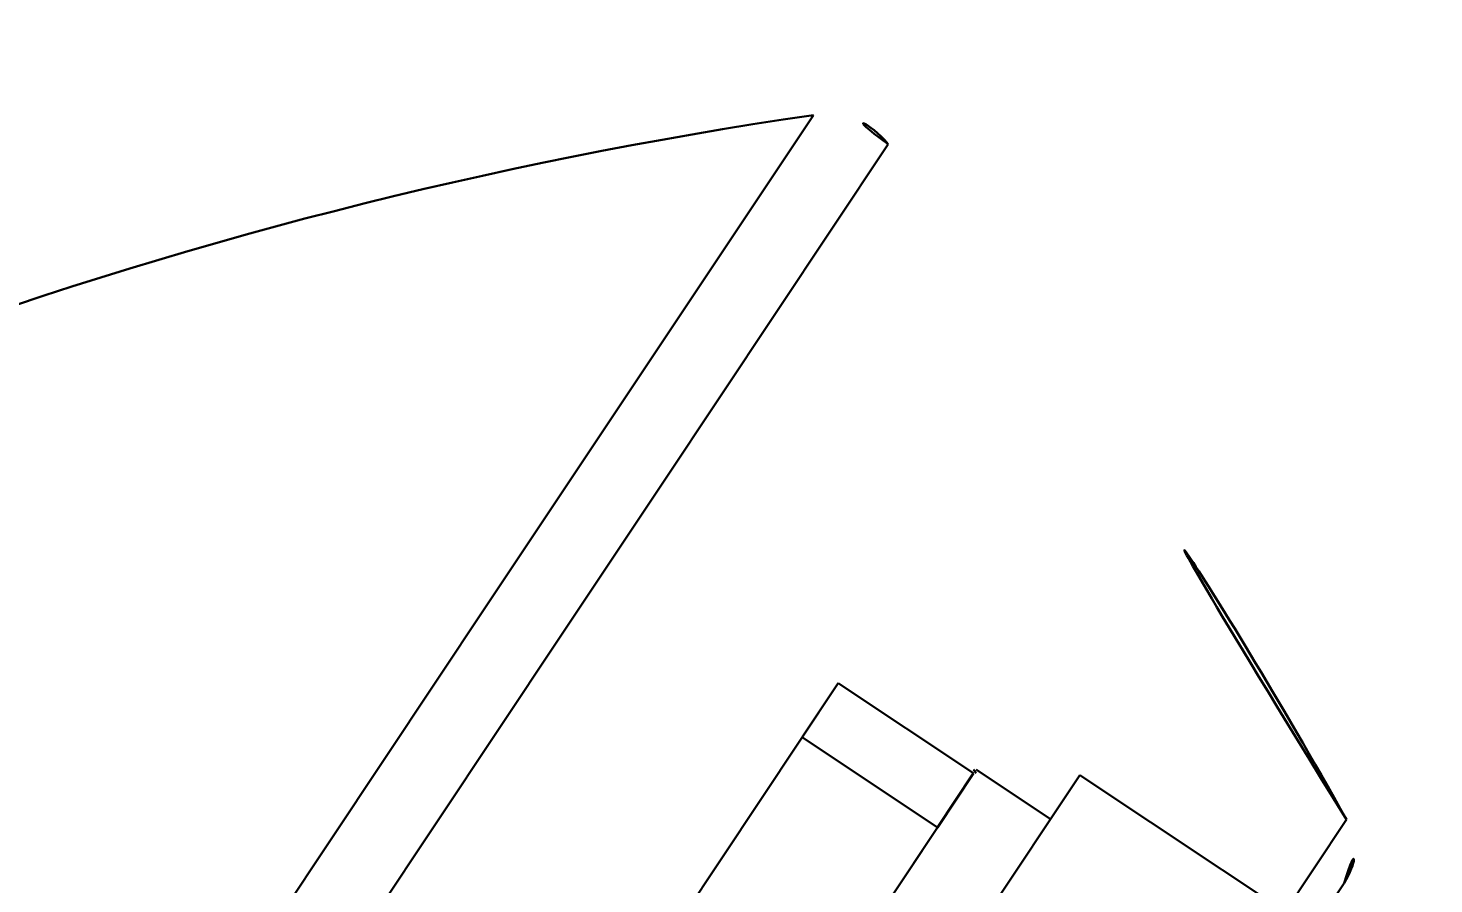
# Model space of a CAD drawing. Extents: x 16296684858 to 16296688009, y -37409618718 to -37409616409.
# Drawn here: x 16296686767.34 to 16296686784.63, y -37409617556.33 to -37409617545.8 of the extents above; entities that cross this region are included whole.
import ezdxf

# ---------------------------------------------------------------- set-up
doc = ezdxf.new("R2010")
doc.units = 0
doc.header["$LTSCALE"] = 10
doc.header["$MEASUREMENT"] = 0
doc.header["$PDMODE"] = 3
doc.header["$PDSIZE"] = -10
doc.layers.get('0').update_dxf_attribs({"linetype": 'CONTINUOUS'})
doc.layers.get('DEFPOINTS').update_dxf_attribs({"linetype": 'CONTINUOUS'})
doc.styles.add('Daelim Dimension', font='')
doc.styles.get('Daelim Dimension').set_extended_font_data('나눔고딕')
doc.dimstyles.new('DEFAULT', dxfattribs={"dimscale": 2, "dimtxt": 2, "dimasz": 2, "dimexe": 0, "dimexo": 2, "dimgap": 1, "dimtad": 1, "dimdec": 1, "dimzin": 9, "dimdsep": 46, "dimtxsty": 'Daelim Dimension', "dimcen": 0.5, "dimclrd": 252, "dimclre": 252, "dimclrt": 3, "dimadec": 1, "dimazin": 0, "dimtfac": 1, "dimtdec": 1, "dimtix": 1, "dimtmove": 0, "dimatfit": 3, "dimfxl": 1, "dimtolj": 1, "dimtzin": 1, "dimlwd": 9, "dimlwe": 9, "dimarcsym": 0})

# ---------------------------------------------------------------- blocks, each defined once
blk = doc.blocks.new('*D18')
at = {"color": 5, "lineweight": 9, "ltscale": 0.5, "transparency": 16777216}
for p, q in [((16296686647.237181, -37409618005.826988), (16296686647.237181, -37409617114.689346)), ((16296687202.637119, -37409617350.312553), (16296687202.637119, -37409617114.689346)), ((16296686655.237181, -37409617116.689346), (16296687194.637119, -37409617116.689346))]:
    blk.add_line(p, q, dxfattribs=at)
at = {"color": 5, "ltscale": 0.5, "transparency": 16777216}
for points in [[(16296686655.237181, -37409617115.356018), (16296686655.237181, -37409617118.02269), (16296686647.237181, -37409617116.689346)], [(16296687194.637119, -37409617115.356018), (16296687194.637119, -37409617118.02269), (16296687202.637119, -37409617116.689346)]]:
    blk.add_solid(points, dxfattribs=at)
at = {"layer": 'DEFPOINTS', "color": 0, "ltscale": 0.5, "transparency": 16777216}
for p in [(16296687202.637119, -37409617116.689346), (16296687202.637119, -37409617354.312553), (16296686647.237181, -37409618009.826988)]:
    blk.add_point(p, dxfattribs=at)
at = {"color": 7, "ltscale": 0.5, "transparency": 16777216, "insert": (16296686924.937149, -37409617103.916817), "char_height": 20, "attachment_point": 5, "style": 'Daelim Dimension'}
blk.add_mtext('\\A1;555', dxfattribs=at)

msp = doc.modelspace()

# ---------------------------------------------------------------- linework, layer by layer
at = {"color": 7, "linetype": 'Continuous', "lineweight": 30}
for p, q in [((16296686776.999741, -37409617546.873871), (16296686772.98522, -37409617552.90358)), ((16296686775.147091, -37409617551.399239), (16296686777.920731, -37409617547.233353)), ((16296686773.886339, -37409617553.293793), (16296686775.147091, -37409617551.399239)), ((16296686772.98522, -37409617552.90358), (16296686753.59289, -37409617582.042343)), ((16296686754.39769, -37409617582.57724), (16296686773.886339, -37409617553.293793)), ((16296686777.30574, -37409617553.862343), (16296686757.02877, -37409617584.328484)), ((16296686757.034849, -37409617584.328484), (16296686777.30608, -37409617553.862343)), ((16296686776.8622, -37409617554.529388), (16296686777.30608, -37409617553.862343)), ((16296686778.971109, -37409617554.97036), (16296686777.30574, -37409617553.862343)), ((16296686776.86186, -37409617554.529388), (16296686778.52722, -37409617555.637398)), ((16296686778.97077, -37409617554.97036), (16296686758.693859, -37409617585.436478)), ((16296686780.27706, -37409617554.993179), (16296686759.609501, -37409617586.045883)), ((16296686778.52722, -37409617555.637398), (16296686778.971109, -37409617554.97036)), ((16296686779.00119, -37409617554.97036), (16296686778.97077, -37409617554.924896)), ((16296686779.91696, -37409617555.534302), (16296686779.00119, -37409617554.924896)), ((16296686782.917721, -37409617556.750427), (16296686780.27706, -37409617554.993179)), ((16296686783.557409, -37409617555.541649), (16296686778.732981, -37409617562.788857)), ((16296686758.699869, -37409617585.436478), (16296686778.52722, -37409617555.637398)), ((16296686783.5268, -37409617556.322487), (16296686780.78133, -37409617560.450394))]:
    msp.add_line(p, q, dxfattribs=at)
for centre, radius, start, end in [((16296686785.20339, -37409617603.075577), 56.797292, 98.3044881, 146.3573463), ((16296686777.14418, -37409617547.863388), 1, 39.0489773, 98.3044881), ((16296686732.663919, -37409617584.003517), 58.311459, 29.21565987, 39.09280854), ((16296686782.902411, -37409617555.906998), 0.75, 326.3573463, 29.1462075)]:
    msp.add_arc(centre, radius, start, end, dxfattribs=at)

# ---------------------------------------------------------------- dimensions: what is measured, and where the dimension line sits
at = {"ltscale": 0.5}
dim = msp.add_linear_dim(base=(16296687202.637119, -37409617116.689346), p1=(16296686647.237181, -37409618009.826988), p2=(16296687202.637119, -37409617354.312553), dimstyle='DEFAULT', override={"dimtxt": 10, "dimasz": 4, "dimexe": 1, "dimdec": 0, "dimclrd": 5, "dimclre": 5, "dimclrt": 7}, dxfattribs=at)
dim.commit()
dim.dimension.update_dxf_attribs({"geometry": '*D18', "text_midpoint": (16296686924.937149, -37409617103.916817)})

doc.saveas('drawing.dxf')
